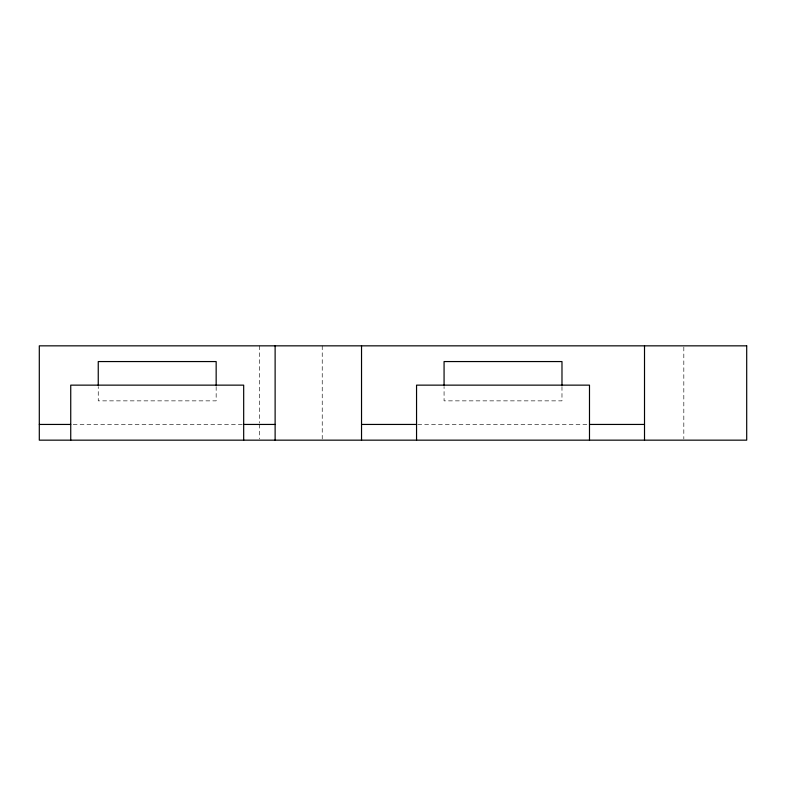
<?xml version="1.0" encoding="UTF-8"?>
<svg xmlns="http://www.w3.org/2000/svg" width="786" height="786" viewBox="0 0 786 786"><rect width="100%" height="100%" fill="white"/><g stroke="black" fill="none" stroke-linecap="round" stroke-linejoin="round"><path stroke-width="0.59" stroke-dasharray="3.93 2.95" d="M73.196 424.44L243.68 424.44M417.779 424.44L587.034 424.44M683.82 347.058L683.82 438.942M561.98 386.565L561.98 400.86L444.07 400.86L444.07 386.565M322.231 345.84L322.231 438.942M259.341 345.84L259.341 423.015M259.341 424.234L259.341 438.942M216.16 386.565L216.16 400.86L98.25 400.86L98.25 386.565"/><path stroke-width="1.18" d="M39.3 424.44L70.74 424.44M243.68 424.44L275.12 424.44M361.531 424.44L416.551 424.44M589.49 424.44L644.51 424.44M644.51 345.84L644.51 440.16M589.49 440.16L589.49 385.14L416.551 385.14L416.551 440.16M561.98 385.376L561.98 361.56L444.07 361.56L444.07 385.376M361.531 345.84L361.531 440.16M275.12 345.84L275.12 440.16M243.68 440.16L243.68 385.14L70.74 385.14L70.74 440.16M216.16 385.376L216.16 361.56L98.25 361.56L98.25 385.376M746.7 345.84L39.3 345.84L39.3 440.16L746.7 440.16L746.7 345.84"/></g></svg>
